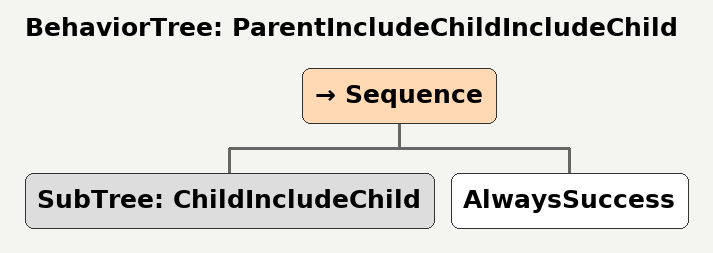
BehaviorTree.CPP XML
<root main_tree_to_execute = "ParentIncludeChildIncludeChild">
  <include path="child/child_include_child.xml" />

  <BehaviorTree ID="ParentIncludeChildIncludeChild">
    <Sequence>
      <SubTree ID="ChildIncludeChild" />
      <AlwaysSuccess />
    </Sequence>
  </BehaviorTree>
</root>
